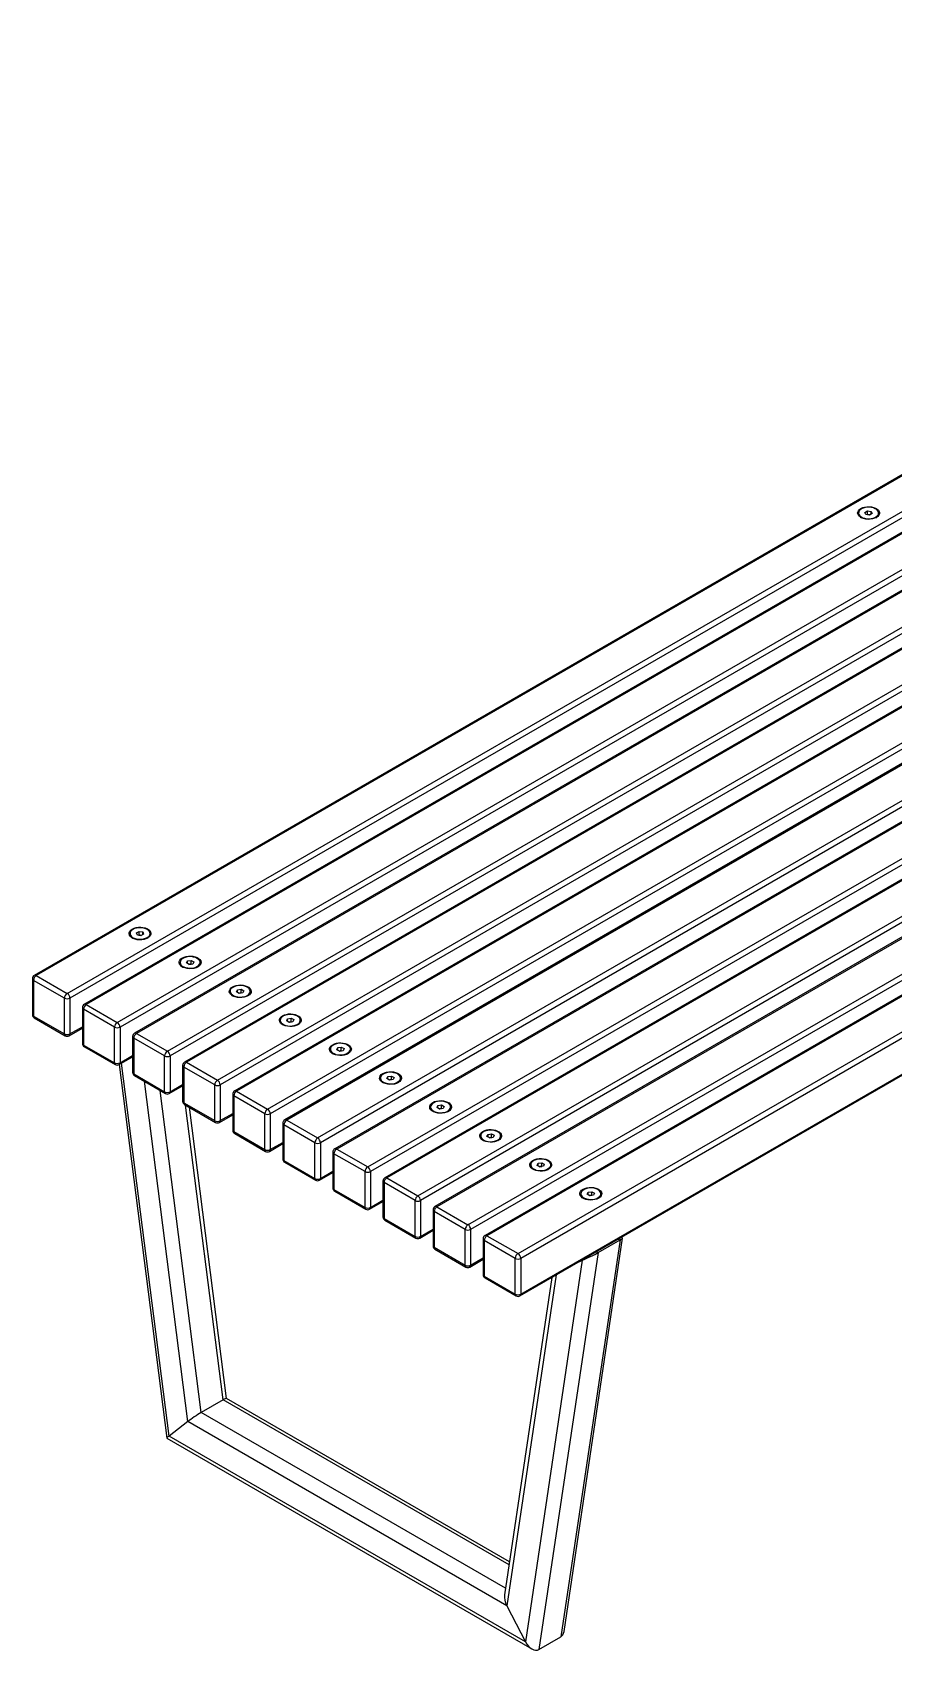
# Model space of a CAD drawing. Header units: millimetres. Extents: x -5557 to 383, y 1082 to 5282.
# Drawn here: x -1604 to -935, y 2697 to 3954 of the extents above; entities that cross this region are included whole.
import ezdxf

# ---------------------------------------------------------------- set-up
doc = ezdxf.new("R2010")
doc.units = ezdxf.units.MM

# ---------------------------------------------------------------- blocks, each defined once
blk = doc.blocks.new('izometria')
for p, q in [((2374.1, 1798.2), (1105.6, 1065.9)), ((2375.6, 1798), (1107.1, 1065.7)), ((1131.1, 1051.8), (2399.7, 1784.2)), ((2401.8, 1780.5), (1133.3, 1048.2)), ((2413, 1775.7), (1144.5, 1043.4)), ((2414.5, 1775.6), (1146, 1043.3)), ((1170, 1029.4), (2438.6, 1761.7)), ((2440.7, 1758), (1172.2, 1025.7)), ((2451.9, 1753.3), (1183.4, 1021)), ((2453.4, 1753.1), (1184.9, 1020.8)), ((1208.9, 1006.9), (2477.5, 1739.3)), ((2479.6, 1735.6), (1211, 1003.3)), ((2490.8, 1730.8), (1222.3, 998.5)), ((2492.3, 1730.7), (1223.8, 998.4)), ((1247.8, 984.5), (2516.4, 1716.8)), ((2518.5, 1713.1), (1249.9, 980.8)), ((2529.7, 1708.4), (1261.2, 976.1)), ((2531.2, 1708.2), (1262.7, 975.9)), ((1286.7, 962), (2555.3, 1694.4)), ((2557.4, 1690.7), (1288.8, 958.4)), ((2568.6, 1685.9), (1300.1, 953.6)), ((2570.1, 1685.8), (1301.6, 953.5)), ((1325.6, 939.6), (2594.1, 1671.9)), ((2596.3, 1668.2), (1327.7, 935.9)), ((2607.5, 1663.5), (1338.9, 931.2)), ((2609, 1663.3), (1340.4, 931)), ((1364.5, 917.1), (2633, 1649.5)), ((2635.2, 1645.8), (1366.6, 913.5)), ((2646.4, 1641), (1377.8, 908.7)), ((2647.9, 1640.9), (1379.3, 908.6)), ((1403.4, 894.7), (2671.9, 1627)), ((2674, 1623.3), (1405.5, 891)), ((2685.3, 1618.6), (1416.7, 886.3)), ((2686.8, 1618.4), (1418.2, 886.1)), ((1442.3, 872.2), (2710.8, 1604.6)), ((2712.9, 1600.9), (1444.4, 868.6)), ((2724.2, 1596.1), (1455.6, 863.8)), ((2725.7, 1596), (1457.1, 863.7)), ((1481.2, 849.8), (2749.7, 1582.1)), ((2751.8, 1578.4), (1483.3, 846.1)), ((1482.7, 817), (2751.2, 1549.3)), ((1483.3, 818.3), (2751.8, 1550.7)), ((1745.6, 1424.9), (1745.6, 1424.5)), ((1750.6, 1425.4), (1752.6, 1426.6)), ((1751.3, 1423.8), (1750.6, 1425.4)), ((1754.1, 1423.3), (1751.3, 1423.8)), ((1752.5, 1423.6), (1752.6, 1423.7)), ((1752.6, 1426.6), (1755.4, 1426.1)), ((1752.6, 1423.7), (1752.6, 1426.6)), ((1752.6, 1423.7), (1754, 1423.5)), ((1754.3, 1423.4), (1754, 1423.5)), ((1754, 1423.5), (1754.3, 1423.4)), ((1756.2, 1424.5), (1754.1, 1423.3)), ((1755.4, 1426.1), (1756.2, 1424.5)), ((1755.4, 1424.1), (1755.4, 1426.1)), ((1761.2, 1424.5), (1761.2, 1424.9)), ((1179.9, 1098.4), (1179.9, 1097.9)), ((1184.9, 1098.8), (1187, 1100)), ((1185.7, 1097.2), (1184.9, 1098.8)), ((1188.5, 1096.8), (1185.7, 1097.2)), ((1186.8, 1097), (1187, 1097.1)), ((1187, 1100), (1189.8, 1099.6)), ((1187, 1097.1), (1187, 1100)), ((1187, 1097.1), (1188.4, 1096.9)), ((1188.6, 1096.9), (1188.4, 1096.9)), ((1188.4, 1096.9), (1188.7, 1096.9)), ((1190.5, 1097.9), (1188.5, 1096.8)), ((1189.8, 1099.6), (1190.5, 1097.9)), ((1189.8, 1097.5), (1189.8, 1099.6)), ((1195.5, 1097.9), (1195.5, 1098.4)), ((1218.8, 1075.9), (1218.8, 1075.5)), ((1223.8, 1075.5), (1224.6, 1077.1)), ((1225.9, 1074.3), (1223.8, 1075.5)), ((1224.6, 1077.1), (1227.4, 1077.5)), ((1224.6, 1075.1), (1224.6, 1077.1)), ((1226, 1074.5), (1225.7, 1074.4)), ((1225.7, 1074.4), (1226, 1074.5)), ((1228.7, 1074.7), (1225.9, 1074.3)), ((1226, 1074.5), (1227.4, 1074.7)), ((1227.4, 1077.5), (1229.4, 1076.4)), ((1227.4, 1074.7), (1227.4, 1077.5)), ((1227.4, 1074.7), (1227.5, 1074.6)), ((1229.4, 1076.4), (1228.7, 1074.7)), ((1234.4, 1075.5), (1234.4, 1075.9)), ((1104.1, 1063.3), (1104.1, 1035.5)), ((1129, 1048.2), (1105, 1062)), ((1105, 1062), (1105, 1034.3)), ((1107.1, 1065.7), (1131.1, 1051.8)), ((1129, 1020.4), (1129, 1048.2)), ((1133.3, 1048.2), (1133.3, 1020.4)), ((1146, 1043.3), (1170, 1029.4)), ((1257.7, 1053.5), (1257.7, 1053)), ((1262.7, 1053), (1263.4, 1054.7)), ((1264.7, 1051.9), (1262.7, 1053)), ((1263.4, 1054.7), (1266.2, 1055.1)), ((1263.4, 1052.6), (1263.4, 1054.7)), ((1264.5, 1052), (1264.8, 1052)), ((1264.8, 1052), (1264.6, 1052)), ((1267.5, 1052.3), (1264.7, 1051.9)), ((1264.8, 1052), (1266.2, 1052.2)), ((1266.2, 1055.1), (1268.3, 1053.9)), ((1266.2, 1052.2), (1266.2, 1055.1)), ((1266.2, 1052.2), (1266.4, 1052.1)), ((1268.3, 1053.9), (1267.5, 1052.3)), ((1273.3, 1053), (1273.3, 1053.5)), ((1105, 1034.3), (1129, 1020.4)), ((1105.6, 1032.9), (1129.6, 1019)), ((1143, 1040.8), (1143, 1013.1)), ((1167.9, 1025.7), (1143.9, 1039.6)), ((1143.9, 1039.6), (1143.9, 1011.8)), ((1296.6, 1031), (1296.6, 1030.6)), ((1301.6, 1030.6), (1302.3, 1032.2)), ((1303.6, 1029.4), (1301.6, 1030.6)), ((1302.3, 1032.2), (1305.1, 1032.6)), ((1302.3, 1030.2), (1302.3, 1032.2)), ((1305.1, 1032.6), (1307.2, 1031.5)), ((1305.1, 1029.8), (1305.1, 1032.6)), ((1307.2, 1031.5), (1306.4, 1029.8)), ((1312.2, 1030.6), (1312.2, 1031)), ((1132.6, 1019), (1143, 1025)), ((1133.3, 1020.4), (1143, 1026)), ((1167.9, 998), (1167.9, 1025.7)), ((1172.2, 1025.7), (1172.2, 998)), ((1181.9, 1018.4), (1181.9, 990.6)), ((1184.9, 1020.8), (1208.9, 1006.9)), ((1303.4, 1029.5), (1303.7, 1029.6)), ((1303.7, 1029.6), (1303.5, 1029.5)), ((1306.4, 1029.8), (1303.6, 1029.4)), ((1303.7, 1029.6), (1305.1, 1029.8)), ((1305.1, 1029.8), (1305.3, 1029.7)), ((1143.9, 1011.8), (1167.9, 998)), ((1144.5, 1010.5), (1168.5, 996.6)), ((1206.8, 1003.3), (1182.8, 1017.1)), ((1182.8, 1017.1), (1182.8, 989.4)), ((1335.5, 1008.6), (1335.5, 1008.1)), ((1340.5, 1008.1), (1341.2, 1009.8)), ((1342.5, 1007), (1340.5, 1008.1)), ((1341.2, 1009.8), (1344, 1010.2)), ((1341.2, 1007.7), (1341.2, 1009.8)), ((1342.6, 1007.1), (1342.3, 1007.1)), ((1342.3, 1007.1), (1342.6, 1007.1)), ((1345.3, 1007.4), (1342.5, 1007)), ((1342.6, 1007.1), (1344, 1007.3)), ((1344, 1010.2), (1346.1, 1009)), ((1344, 1007.3), (1344, 1010.2)), ((1344, 1007.3), (1344.2, 1007.2)), ((1346.1, 1009), (1345.3, 1007.4)), ((1351.1, 1008.1), (1351.1, 1008.6)), ((1171.5, 996.6), (1181.9, 1002.6)), ((1171.5, 996.6), (1208.4, 706.5)), ((1172.2, 998), (1181.9, 1003.6)), ((1210.2, 708.1), (1173.4, 997.7)), ((1206.8, 975.5), (1206.8, 1003.3)), ((1211, 1003.3), (1211, 975.5)), ((1220.8, 995.9), (1220.8, 968.2)), ((1245.7, 980.8), (1221.7, 994.7)), ((1221.7, 994.7), (1221.7, 966.9)), ((1223.8, 998.4), (1247.8, 984.5)), ((1182.8, 989.4), (1206.8, 975.5)), ((1183.4, 988), (1207.4, 974.1)), ((1224.7, 719.4), (1191.1, 983.6)), ((1211, 975.5), (1220.8, 981.1)), ((1245.7, 953.1), (1245.7, 980.8)), ((1249.9, 980.8), (1249.9, 953.1)), ((1374.4, 986.1), (1374.4, 985.7)), ((1379.4, 985.7), (1380.1, 987.3)), ((1381.4, 984.5), (1379.4, 985.7)), ((1380.1, 987.3), (1382.9, 987.7)), ((1380.1, 985.3), (1380.1, 987.3)), ((1381.5, 984.7), (1381.2, 984.6)), ((1381.2, 984.6), (1381.5, 984.7)), ((1384.2, 984.9), (1381.4, 984.5)), ((1381.5, 984.7), (1382.9, 984.9)), ((1382.9, 987.7), (1385, 986.6)), ((1382.9, 984.9), (1382.9, 987.7)), ((1382.9, 984.9), (1383.1, 984.8)), ((1385, 986.6), (1384.2, 984.9)), ((1389.9, 985.7), (1389.9, 986.1)), ((1235.2, 726.4), (1203.4, 976.5)), ((1210.4, 974.1), (1220.8, 980.1)), ((1259.7, 973.5), (1259.7, 945.7)), ((1284.6, 958.4), (1260.5, 972.2)), ((1260.5, 972.2), (1260.5, 944.5)), ((1262.7, 975.9), (1286.7, 962)), ((1221.7, 966.9), (1245.7, 953.1)), ((1222.3, 965.6), (1246.3, 951.7)), ((1252.2, 736.2), (1223, 965.1)), ((1254.8, 737.4), (1226, 963.4)), ((1249.3, 951.7), (1259.7, 957.7)), ((1249.9, 953.1), (1259.7, 958.7)), ((1284.6, 930.6), (1284.6, 958.4)), ((1288.8, 958.4), (1288.8, 930.6)), ((1413.3, 963.7), (1413.3, 963.2)), ((1418.3, 963.2), (1419, 964.9)), ((1420.3, 962.1), (1418.3, 963.2)), ((1419, 964.9), (1421.8, 965.3)), ((1419, 962.8), (1419, 964.9)), ((1420.4, 962.2), (1420.1, 962.2)), ((1420.1, 962.2), (1420.4, 962.2)), ((1423.1, 962.5), (1420.3, 962.1)), ((1420.4, 962.2), (1421.8, 962.4)), ((1421.8, 965.3), (1423.9, 964.1)), ((1421.8, 962.4), (1421.8, 965.3)), ((1421.8, 962.4), (1422, 962.3)), ((1423.9, 964.1), (1423.1, 962.5)), ((1428.8, 963.2), (1428.8, 963.7)), ((1260.5, 944.5), (1284.6, 930.6)), ((1261.2, 943.1), (1285.2, 929.2)), ((1298.6, 951), (1298.6, 923.3)), ((1323.5, 935.9), (1299.4, 949.8)), ((1299.4, 949.8), (1299.4, 922)), ((1301.6, 953.5), (1325.6, 939.6)), ((1457.9, 942.4), (1460.7, 942.8)), ((1460.7, 942.8), (1462.7, 941.7)), ((1460.7, 940), (1460.7, 942.8)), ((1288.2, 929.2), (1298.6, 935.2)), ((1288.8, 930.6), (1298.6, 936.2)), ((1323.5, 908.2), (1323.5, 935.9)), ((1327.7, 935.9), (1327.7, 908.2)), ((1340.4, 931), (1364.5, 917.1)), ((1452.2, 941.2), (1452.2, 940.8)), ((1457.1, 940.8), (1457.9, 942.4)), ((1459.2, 939.6), (1457.1, 940.8)), ((1457.9, 940.4), (1457.9, 942.4)), ((1459.3, 939.8), (1459, 939.7)), ((1459, 939.7), (1459.3, 939.8)), ((1462, 940), (1459.2, 939.6)), ((1459.3, 939.8), (1460.7, 940)), ((1460.7, 940), (1460.9, 939.9)), ((1462.7, 941.7), (1462, 940)), ((1467.7, 940.8), (1467.7, 941.2)), ((1299.4, 922), (1323.5, 908.2)), ((1300.1, 920.7), (1324.1, 906.8)), ((1337.4, 928.6), (1337.4, 900.8)), ((1362.4, 913.5), (1338.3, 927.3)), ((1338.3, 927.3), (1338.3, 899.6)), ((1491.1, 918.8), (1491.1, 918.3)), ((1496, 918.3), (1496.8, 920)), ((1498.1, 917.2), (1496, 918.3)), ((1496.8, 920), (1499.6, 920.4)), ((1496.8, 917.9), (1496.8, 920)), ((1500.9, 917.6), (1498.1, 917.2)), ((1498.2, 917.3), (1499.6, 917.5)), ((1499.6, 920.4), (1501.6, 919.2)), ((1499.6, 917.5), (1499.6, 920.4)), ((1499.6, 917.5), (1499.8, 917.4)), ((1501.6, 919.2), (1500.9, 917.6)), ((1506.6, 918.3), (1506.6, 918.8)), ((1327.1, 906.8), (1337.4, 912.8)), ((1327.7, 908.2), (1337.4, 913.8)), ((1362.4, 885.7), (1362.4, 913.5)), ((1366.6, 913.5), (1366.6, 885.7)), ((1376.3, 906.1), (1376.3, 878.4)), ((1401.3, 891), (1377.2, 904.9)), ((1377.2, 904.9), (1377.2, 877.1)), ((1379.3, 908.6), (1403.4, 894.7)), ((1498.2, 917.3), (1497.9, 917.3)), ((1497.9, 917.3), (1498.2, 917.3)), ((1338.3, 899.6), (1362.4, 885.7)), ((1338.9, 898.2), (1363, 884.3)), ((1529.9, 896.3), (1529.9, 895.9)), ((1534.9, 895.9), (1535.7, 897.5)), ((1537, 894.7), (1534.9, 895.9)), ((1535.7, 897.5), (1538.5, 897.9)), ((1535.7, 895.5), (1535.7, 897.5)), ((1537.1, 894.9), (1536.8, 894.8)), ((1536.8, 894.8), (1537.1, 894.9)), ((1539.8, 895.1), (1537, 894.7)), ((1537.1, 894.9), (1538.5, 895.1)), ((1538.5, 897.9), (1540.5, 896.8)), ((1538.5, 895.1), (1538.5, 897.9)), ((1538.5, 895.1), (1538.7, 895)), ((1540.5, 896.8), (1539.8, 895.1)), ((1545.5, 895.9), (1545.5, 896.3)), ((1366, 884.3), (1376.3, 890.3)), ((1366.6, 885.7), (1376.3, 891.3)), ((1401.3, 863.2), (1401.3, 891)), ((1405.5, 891), (1405.5, 863.2)), ((1415.2, 883.7), (1415.2, 855.9)), ((1440.1, 868.6), (1416.1, 882.4)), ((1416.1, 882.4), (1416.1, 854.7)), ((1418.2, 886.1), (1442.3, 872.2)), ((1377.2, 877.1), (1401.3, 863.2)), ((1377.8, 875.8), (1401.9, 861.9)), ((1404.9, 861.9), (1415.2, 867.9)), ((1405.5, 863.2), (1415.2, 868.9)), ((1440.1, 840.8), (1440.1, 868.6)), ((1444.4, 868.6), (1444.4, 840.8)), ((1416.1, 854.7), (1440.1, 840.8)), ((1454.1, 861.2), (1454.1, 833.5)), ((1479, 846.1), (1455, 860)), ((1455, 860), (1455, 832.2)), ((1457.1, 863.7), (1481.2, 849.8)), ((1560.4, 860.4), (1514.4, 552.1)), ((1516.9, 556.4), (1562.4, 861.9)), ((1543.4, 850.6), (1560.4, 860.4)), ((1559.1, 861.1), (1560.4, 860.4)), ((1562.4, 861.9), (1561.5, 862.5)), ((1416.7, 853.3), (1440.8, 839.4)), ((1443.8, 839.4), (1454.1, 845.4)), ((1444.4, 840.8), (1454.1, 846.4)), ((1479, 818.3), (1479, 846.1)), ((1483.3, 846.1), (1483.3, 818.3)), ((1531.1, 844.6), (1486.9, 548.4)), ((1543.4, 850.6), (1497.4, 542.3)), ((1529.2, 843.8), (1531.1, 844.6)), ((1530.8, 844.8), (1531.1, 844.6)), ((1542.1, 851.3), (1543.4, 850.6)), ((1455, 832.2), (1479, 818.3)), ((1455.6, 830.9), (1479.7, 817)), ((1507.5, 831.3), (1470.8, 584.7)), ((1510.7, 833.2), (1472.4, 576.4)), ((1252.2, 736.2), (1235.2, 726.4)), ((1474.2, 608), (1252.2, 736.2)), ((1474.6, 610.5), (1254.8, 737.4)), ((1224.7, 719.4), (1210.2, 708.1)), ((1472.4, 576.4), (1224.7, 719.4)), ((1471.5, 589.9), (1235.2, 726.4)), ((1208.5, 706.5), (1492, 542.8)), ((1486.9, 548.4), (1210.2, 708.1)), ((1472.4, 576.4), (1486.9, 548.4)), ((1497.4, 542.3), (1514.4, 552.1))]:
    blk.add_line(p, q)
at = {"flags": 128}
for points in [[(1747.4, 1428.4), (1748.8, 1429.1), (1750.3, 1429.5), (1752.1, 1429.8), (1753.8, 1429.8), (1755.6, 1429.7), (1757.3, 1429.3), (1758.7, 1428.8), (1760, 1428), (1761, 1427.2), (1761.6, 1426.2), (1761.9, 1425.2), (1761.8, 1424.2), (1761.3, 1423.2), (1760.5, 1422.3), (1759.4, 1421.5), (1758, 1420.8), (1756.4, 1420.4), (1754.7, 1420.1), (1753, 1420), (1751.2, 1420.2), (1749.5, 1420.6), (1748, 1421.1), (1746.8, 1421.9), (1745.8, 1422.7), (1745.2, 1423.7), (1744.9, 1424.7), (1745, 1425.7), (1745.5, 1426.7), (1746.3, 1427.6), (1747.4, 1428.4)], [(1747.9, 1428.1), (1746.8, 1427.4), (1746.1, 1426.5), (1745.7, 1425.6), (1745.6, 1424.6), (1746, 1423.6), (1746.6, 1422.7), (1747.6, 1421.9), (1748.9, 1421.3), (1750.3, 1420.8), (1751.9, 1420.5), (1753.6, 1420.5), (1755.3, 1420.6), (1756.9, 1420.9), (1758.3, 1421.4), (1759.5, 1422.1), (1760.4, 1422.9), (1761, 1423.9), (1761.2, 1424.8), (1761, 1425.8), (1760.5, 1426.7), (1759.7, 1427.6), (1758.6, 1428.3), (1757.2, 1428.9), (1755.7, 1429.2), (1754, 1429.4), (1752.3, 1429.4), (1750.7, 1429.2), (1749.2, 1428.7), (1747.9, 1428.1)], [(1181.7, 1101.8), (1183.1, 1102.5), (1184.7, 1103), (1186.4, 1103.2), (1188.2, 1103.3), (1189.9, 1103.1), (1191.6, 1102.8), (1193.1, 1102.2), (1194.3, 1101.5), (1195.3, 1100.6), (1195.9, 1099.7), (1196.2, 1098.6), (1196.1, 1097.6), (1195.6, 1096.6), (1194.8, 1095.7), (1193.7, 1094.9), (1192.3, 1094.3), (1190.8, 1093.8), (1189, 1093.5), (1187.3, 1093.5), (1185.5, 1093.6), (1183.9, 1094), (1182.4, 1094.6), (1181.1, 1095.3), (1180.1, 1096.2), (1179.5, 1097.1), (1179.2, 1098.1), (1179.3, 1099.1), (1179.8, 1100.1), (1180.6, 1101.1), (1181.7, 1101.8)], [(1182.2, 1101.6), (1181.2, 1100.8), (1180.4, 1099.9), (1180, 1099), (1180, 1098), (1180.3, 1097.1), (1180.9, 1096.2), (1181.9, 1095.4), (1183.2, 1094.7), (1184.6, 1094.3), (1186.2, 1094), (1187.9, 1093.9), (1189.6, 1094), (1191.2, 1094.4), (1192.6, 1094.9), (1193.8, 1095.6), (1194.7, 1096.4), (1195.3, 1097.3), (1195.5, 1098.3), (1195.4, 1099.2), (1194.9, 1100.2), (1194, 1101), (1192.9, 1101.7), (1191.5, 1102.3), (1190, 1102.7), (1188.3, 1102.9), (1186.7, 1102.8), (1185, 1102.6), (1183.5, 1102.2), (1182.2, 1101.6)], [(1220.6, 1079.4), (1222, 1080), (1223.6, 1080.5), (1225.3, 1080.8), (1227, 1080.8), (1228.8, 1080.7), (1230.5, 1080.3), (1232, 1079.7), (1233.2, 1079), (1234.2, 1078.2), (1234.8, 1077.2), (1235.1, 1076.2), (1235, 1075.2), (1234.5, 1074.2), (1233.7, 1073.3), (1232.6, 1072.5), (1231.2, 1071.8), (1229.6, 1071.3), (1227.9, 1071.1), (1226.2, 1071), (1224.4, 1071.2), (1222.7, 1071.6), (1221.3, 1072.1), (1220, 1072.8), (1219, 1073.7), (1218.4, 1074.7), (1218.1, 1075.7), (1218.2, 1076.7), (1218.7, 1077.7), (1219.5, 1078.6), (1220.6, 1079.4)], [(1232.1, 1079.1), (1230.8, 1079.7), (1229.3, 1080.1), (1227.7, 1080.4), (1226, 1080.4), (1224.3, 1080.2), (1222.8, 1079.8), (1221.4, 1079.3), (1220.3, 1078.6), (1219.4, 1077.7), (1219, 1076.8), (1218.8, 1075.8), (1219, 1074.8), (1219.6, 1073.9), (1220.5, 1073.1), (1221.7, 1072.4), (1223.1, 1071.9), (1224.7, 1071.6), (1226.4, 1071.4), (1228.1, 1071.5), (1229.7, 1071.8), (1231.1, 1072.3), (1232.4, 1072.9), (1233.4, 1073.7), (1234, 1074.6), (1234.4, 1075.6), (1234.3, 1076.5), (1233.9, 1077.5), (1233.2, 1078.3), (1232.1, 1079.1)], [(1259.5, 1056.9), (1260.9, 1057.6), (1262.4, 1058.1), (1264.2, 1058.3), (1265.9, 1058.4), (1267.7, 1058.2), (1269.4, 1057.8), (1270.8, 1057.3), (1272.1, 1056.6), (1273.1, 1055.7), (1273.7, 1054.7), (1274, 1053.7), (1273.9, 1052.7), (1273.4, 1051.7), (1272.6, 1050.8), (1271.5, 1050), (1270.1, 1049.4), (1268.5, 1048.9), (1266.8, 1048.6), (1265, 1048.6), (1263.3, 1048.7), (1261.6, 1049.1), (1260.1, 1049.7), (1258.9, 1050.4), (1257.9, 1051.3), (1257.3, 1052.2), (1257, 1053.2), (1257.1, 1054.2), (1257.6, 1055.2), (1258.4, 1056.2), (1259.5, 1056.9)], [(1271, 1056.7), (1269.7, 1057.3), (1268.2, 1057.7), (1266.5, 1057.9), (1264.9, 1058), (1263.2, 1057.8), (1261.7, 1057.4), (1260.3, 1056.8), (1259.2, 1056.1), (1258.3, 1055.3), (1257.8, 1054.3), (1257.7, 1053.4), (1257.9, 1052.4), (1258.5, 1051.5), (1259.4, 1050.7), (1260.6, 1050), (1262, 1049.5), (1263.6, 1049.1), (1265.3, 1049), (1267, 1049.1), (1268.6, 1049.3), (1270, 1049.8), (1271.3, 1050.5), (1272.3, 1051.3), (1272.9, 1052.2), (1273.3, 1053.1), (1273.2, 1054.1), (1272.8, 1055), (1272.1, 1055.9), (1271, 1056.7)], [(1105, 1034.3), (1105, 1033.8), (1105.1, 1033.4), (1105.3, 1033.1), (1105.6, 1032.9), (1105.6, 1032.9)], [(1298.4, 1034.5), (1299.8, 1035.1), (1301.3, 1035.6), (1303.1, 1035.9), (1304.8, 1035.9), (1306.6, 1035.8), (1308.2, 1035.4), (1309.7, 1034.8), (1311, 1034.1), (1312, 1033.3), (1312.6, 1032.3), (1312.9, 1031.3), (1312.8, 1030.3), (1312.3, 1029.3), (1311.5, 1028.4), (1310.4, 1027.6), (1309, 1026.9), (1307.4, 1026.4), (1305.7, 1026.2), (1303.9, 1026.1), (1302.2, 1026.3), (1300.5, 1026.7), (1299, 1027.2), (1297.8, 1027.9), (1296.8, 1028.8), (1296.2, 1029.8), (1295.9, 1030.8), (1296, 1031.8), (1296.4, 1032.8), (1297.3, 1033.7), (1298.4, 1034.5)], [(1309.9, 1034.2), (1308.6, 1034.8), (1307.1, 1035.2), (1305.4, 1035.5), (1303.8, 1035.5), (1302.1, 1035.3), (1300.6, 1034.9), (1299.2, 1034.4), (1298.1, 1033.6), (1297.2, 1032.8), (1296.7, 1031.9), (1296.6, 1030.9), (1296.8, 1029.9), (1297.4, 1029), (1298.3, 1028.2), (1299.5, 1027.5), (1300.9, 1027), (1302.5, 1026.7), (1304.2, 1026.5), (1305.8, 1026.6), (1307.5, 1026.9), (1308.9, 1027.4), (1310.2, 1028), (1311.2, 1028.8), (1311.8, 1029.7), (1312.1, 1030.7), (1312.1, 1031.6), (1311.7, 1032.6), (1310.9, 1033.4), (1309.9, 1034.2)], [(1143.9, 1011.8), (1143.9, 1011.4), (1144, 1011), (1144.2, 1010.7), (1144.5, 1010.5), (1144.5, 1010.5)], [(1337.3, 1012), (1338.6, 1012.7), (1340.2, 1013.2), (1341.9, 1013.4), (1343.7, 1013.5), (1345.5, 1013.3), (1347.1, 1012.9), (1348.6, 1012.4), (1349.9, 1011.7), (1350.8, 1010.8), (1351.5, 1009.8), (1351.8, 1008.8), (1351.7, 1007.8), (1351.2, 1006.8), (1350.4, 1005.9), (1349.3, 1005.1), (1347.9, 1004.5), (1346.3, 1004), (1344.6, 1003.7), (1342.8, 1003.7), (1341.1, 1003.8), (1339.4, 1004.2), (1337.9, 1004.8), (1336.7, 1005.5), (1335.7, 1006.3), (1335.1, 1007.3), (1334.8, 1008.3), (1334.9, 1009.3), (1335.3, 1010.3), (1336.1, 1011.2), (1337.3, 1012)], [(1348.8, 1011.8), (1347.5, 1012.4), (1346, 1012.8), (1344.3, 1013), (1342.6, 1013.1), (1341, 1012.9), (1339.4, 1012.5), (1338.1, 1011.9), (1337, 1011.2), (1336.1, 1010.4), (1335.6, 1009.4), (1335.5, 1008.5), (1335.7, 1007.5), (1336.3, 1006.6), (1337.2, 1005.8), (1338.4, 1005.1), (1339.8, 1004.5), (1341.4, 1004.2), (1343.1, 1004.1), (1344.7, 1004.2), (1346.3, 1004.4), (1347.8, 1004.9), (1349.1, 1005.6), (1350.1, 1006.4), (1350.7, 1007.3), (1351, 1008.2), (1351, 1009.2), (1350.6, 1010.1), (1349.8, 1011), (1348.8, 1011.8)], [(1182.8, 989.4), (1182.8, 988.9), (1182.9, 988.5), (1183.1, 988.2), (1183.4, 988), (1183.4, 988)], [(1376.2, 989.6), (1377.5, 990.2), (1379.1, 990.7), (1380.8, 991), (1382.6, 991), (1384.4, 990.9), (1386, 990.5), (1387.5, 989.9), (1388.8, 989.2), (1389.7, 988.4), (1390.4, 987.4), (1390.7, 986.4), (1390.6, 985.4), (1390.1, 984.4), (1389.3, 983.5), (1388.2, 982.7), (1386.8, 982), (1385.2, 981.5), (1383.5, 981.3), (1381.7, 981.2), (1380, 981.4), (1378.3, 981.8), (1376.8, 982.3), (1375.6, 983), (1374.6, 983.9), (1374, 984.9), (1373.7, 985.9), (1373.8, 986.9), (1374.2, 987.9), (1375, 988.8), (1376.2, 989.6)], [(1387.7, 989.3), (1386.4, 989.9), (1384.8, 990.3), (1383.2, 990.6), (1381.5, 990.6), (1379.9, 990.4), (1378.3, 990), (1377, 989.5), (1375.8, 988.7), (1375, 987.9), (1374.5, 987), (1374.4, 986), (1374.6, 985), (1375.2, 984.1), (1376.1, 983.3), (1377.3, 982.6), (1378.7, 982.1), (1380.3, 981.8), (1382, 981.6), (1383.6, 981.7), (1385.2, 982), (1386.7, 982.5), (1388, 983.1), (1388.9, 983.9), (1389.6, 984.8), (1389.9, 985.8), (1389.9, 986.7), (1389.5, 987.7), (1388.7, 988.5), (1387.7, 989.3)], [(1415, 967.1), (1416.4, 967.8), (1418, 968.3), (1419.7, 968.5), (1421.5, 968.6), (1423.3, 968.4), (1424.9, 968), (1426.4, 967.5), (1427.7, 966.8), (1428.6, 965.9), (1429.3, 964.9), (1429.5, 963.9), (1429.5, 962.9), (1429, 961.9), (1428.2, 961), (1427.1, 960.2), (1425.7, 959.6), (1424.1, 959.1), (1422.4, 958.8), (1420.6, 958.8), (1418.9, 958.9), (1417.2, 959.3), (1415.7, 959.9), (1414.4, 960.6), (1413.5, 961.4), (1412.8, 962.4), (1412.6, 963.4), (1412.7, 964.4), (1413.1, 965.4), (1413.9, 966.3), (1415, 967.1)], [(1426.6, 966.9), (1425.2, 967.5), (1423.7, 967.9), (1422.1, 968.1), (1420.4, 968.2), (1418.8, 968), (1417.2, 967.6), (1415.9, 967), (1414.7, 966.3), (1413.9, 965.4), (1413.4, 964.5), (1413.3, 963.6), (1413.5, 962.6), (1414.1, 961.7), (1415, 960.9), (1416.2, 960.2), (1417.6, 959.6), (1419.2, 959.3), (1420.8, 959.2), (1422.5, 959.3), (1424.1, 959.5), (1425.6, 960), (1426.9, 960.7), (1427.8, 961.5), (1428.5, 962.4), (1428.8, 963.3), (1428.8, 964.3), (1428.4, 965.2), (1427.6, 966.1), (1426.6, 966.9)], [(1221.7, 966.9), (1221.7, 966.5), (1221.8, 966.1), (1222, 965.8), (1222.3, 965.6), (1222.3, 965.6)], [(1260.5, 944.5), (1260.6, 944), (1260.7, 943.6), (1260.9, 943.3), (1261.2, 943.1), (1261.2, 943.1)], [(1453.9, 944.7), (1455.3, 945.3), (1456.9, 945.8), (1458.6, 946.1), (1460.4, 946.1), (1462.1, 946), (1463.8, 945.6), (1465.3, 945), (1466.6, 944.3), (1467.5, 943.4), (1468.2, 942.5), (1468.4, 941.5), (1468.3, 940.5), (1467.9, 939.5), (1467.1, 938.5), (1466, 937.8), (1464.6, 937.1), (1463, 936.6), (1461.3, 936.4), (1459.5, 936.3), (1457.7, 936.5), (1456.1, 936.8), (1454.6, 937.4), (1453.3, 938.1), (1452.4, 939), (1451.7, 940), (1451.5, 941), (1451.6, 942), (1452, 943), (1452.8, 943.9), (1453.9, 944.7)], [(1465.5, 944.4), (1464.1, 945), (1462.6, 945.4), (1461, 945.7), (1459.3, 945.7), (1457.7, 945.5), (1456.1, 945.1), (1454.7, 944.6), (1453.6, 943.8), (1452.8, 943), (1452.3, 942.1), (1452.2, 941.1), (1452.4, 940.1), (1453, 939.2), (1453.9, 938.4), (1455.1, 937.7), (1456.5, 937.2), (1458.1, 936.9), (1459.7, 936.7), (1461.4, 936.8), (1463, 937.1), (1464.5, 937.6), (1465.7, 938.2), (1466.7, 939), (1467.4, 939.9), (1467.7, 940.9), (1467.7, 941.8), (1467.3, 942.8), (1466.5, 943.6), (1465.5, 944.4)], [(1299.4, 922), (1299.5, 921.6), (1299.6, 921.2), (1299.8, 920.9), (1300.1, 920.7), (1300.1, 920.7)], [(1492.8, 922.2), (1494.2, 922.9), (1495.8, 923.4), (1497.5, 923.6), (1499.3, 923.7), (1501, 923.5), (1502.7, 923.1), (1504.2, 922.6), (1505.4, 921.9), (1506.4, 921), (1507, 920), (1507.3, 919), (1507.2, 918), (1506.8, 917), (1506, 916.1), (1504.8, 915.3), (1503.5, 914.7), (1501.9, 914.2), (1500.2, 913.9), (1498.4, 913.9), (1496.6, 914), (1495, 914.4), (1493.5, 915), (1492.2, 915.7), (1491.3, 916.5), (1490.6, 917.5), (1490.3, 918.5), (1490.4, 919.5), (1490.9, 920.5), (1491.7, 921.4), (1492.8, 922.2)], [(1504.3, 921.9), (1503, 922.6), (1501.5, 923), (1499.9, 923.2), (1498.2, 923.2), (1496.6, 923.1), (1495, 922.7), (1493.6, 922.1), (1492.5, 921.4), (1491.7, 920.5), (1491.2, 919.6), (1491.1, 918.6), (1491.3, 917.7), (1491.9, 916.8), (1492.8, 916), (1494, 915.3), (1495.4, 914.7), (1497, 914.4), (1498.6, 914.3), (1500.3, 914.4), (1501.9, 914.6), (1503.4, 915.1), (1504.6, 915.8), (1505.6, 916.6), (1506.3, 917.5), (1506.6, 918.4), (1506.6, 919.4), (1506.1, 920.3), (1505.4, 921.2), (1504.3, 921.9)], [(1338.3, 899.6), (1338.4, 899.1), (1338.5, 898.7), (1338.7, 898.4), (1338.9, 898.2), (1338.9, 898.2)], [(1531.7, 899.8), (1533.1, 900.4), (1534.7, 900.9), (1536.4, 901.2), (1538.2, 901.2), (1539.9, 901.1), (1541.6, 900.7), (1543.1, 900.1), (1544.3, 899.4), (1545.3, 898.5), (1545.9, 897.6), (1546.2, 896.6), (1546.1, 895.6), (1545.7, 894.6), (1544.9, 893.6), (1543.7, 892.8), (1542.4, 892.2), (1540.8, 891.7), (1539.1, 891.5), (1537.3, 891.4), (1535.5, 891.6), (1533.9, 891.9), (1532.4, 892.5), (1531.1, 893.2), (1530.2, 894.1), (1529.5, 895), (1529.2, 896.1), (1529.3, 897.1), (1529.8, 898.1), (1530.6, 899), (1531.7, 899.8)], [(1543.2, 899.5), (1541.9, 900.1), (1540.4, 900.5), (1538.8, 900.8), (1537.1, 900.8), (1535.4, 900.6), (1533.9, 900.2), (1532.5, 899.7), (1531.4, 898.9), (1530.6, 898.1), (1530.1, 897.2), (1529.9, 896.2), (1530.2, 895.2), (1530.8, 894.3), (1531.7, 893.5), (1532.9, 892.8), (1534.3, 892.3), (1535.8, 892), (1537.5, 891.8), (1539.2, 891.9), (1540.8, 892.2), (1542.3, 892.7), (1543.5, 893.3), (1544.5, 894.1), (1545.2, 895), (1545.5, 896), (1545.4, 896.9), (1545, 897.9), (1544.3, 898.7), (1543.2, 899.5)], [(1377.2, 877.1), (1377.3, 876.7), (1377.4, 876.3), (1377.6, 876), (1377.8, 875.8), (1377.8, 875.8)], [(1416.1, 854.7), (1416.1, 854.2), (1416.3, 853.8), (1416.5, 853.5), (1416.7, 853.3), (1416.7, 853.3)], [(1455, 832.2), (1455, 831.8), (1455.2, 831.4), (1455.4, 831.1), (1455.6, 830.9), (1455.6, 830.9)]]:
    blk.add_lwpolyline(points, dxfattribs=at)
for centre, radius, start, end in [((1749.6, 1424.9), 4.05, 186.778, 244.5297), ((1753.4, 1419.2), 4.3, 81.3025, 95.9007), ((1757.4, 1424.8), 3.83, 293.6251, 355.0669), ((1183.9, 1098.4), 4.05, 186.7845, 244.5246), ((1187.7, 1092.7), 4.3, 81.3028, 95.903), ((1191.7, 1098.2), 3.83, 293.6198, 355.0728), ((1222.7, 1075.8), 3.95, 186.006, 245.3031), ((1226.6, 1070.2), 4.29, 84.0877, 98.7054), ((1230.5, 1075.8), 3.92, 294.3948, 354.2979), ((1107.1, 1063.3), 3, 119.9973, 180), ((1105.6, 1063.4), 1.51, 185.7019, 245.617), ((1109.6, 1061.8), 4.61, 122.6066, 177.3931), ((1106.2, 1064.5), 1.51, 54.3835, 114.3063), ((1133.6, 1048), 4.61, 122.6066, 177.3931), ((1131.1, 1052.3), 4.61, 242.611, 297.3892), ((1128.7, 1048), 4.61, 2.6062, 57.394), ((1146, 1040.8), 3, 119.9973, 180), ((1148.5, 1039.4), 4.61, 122.6066, 177.3931), ((1145.1, 1042), 1.51, 54.3828, 114.307), ((1261.6, 1053.4), 3.95, 186.0059, 245.303), ((1265.5, 1047.8), 4.3, 84.0891, 98.7039), ((1269.4, 1053.4), 3.92, 294.3953, 354.2974), ((1107.1, 1035.5), 3, 180, 240.0027), ((1105.6, 1035.7), 1.51, 185.7019, 245.617), ((1144.5, 1041), 1.51, 185.7022, 245.6171), ((1300.5, 1030.9), 3.95, 186.0066, 245.3025), ((1308.3, 1030.9), 3.92, 294.3958, 354.2968), ((1131.1, 1024.5), 4.61, 242.611, 297.3892), ((1130.4, 1020.2), 1.36, 170.7919, 237.9003), ((1131.1, 1021.6), 3, 240.0027, 299.9973), ((1131.7, 1020.3), 1.53, 306.201, 5.1113), ((1172.5, 1025.5), 4.61, 122.6066, 177.3931), ((1170, 1029.8), 4.61, 242.6106, 297.3895), ((1167.5, 1025.5), 4.61, 2.6058, 57.3944), ((1184.9, 1018.4), 3, 119.9973, 180), ((1183.4, 1018.5), 1.51, 185.7029, 245.6167), ((1187.4, 1016.9), 4.61, 122.6066, 177.3931), ((1184, 1019.6), 1.51, 54.3825, 114.3073), ((1304.4, 1025.3), 4.29, 84.0881, 98.7046), ((1146, 1013.1), 3, 180, 240.0027), ((1144.5, 1013.2), 1.51, 185.7022, 245.6171), ((1211.4, 1003.1), 4.61, 122.6066, 177.3931), ((1206.4, 1003.1), 4.61, 2.606, 57.3942), ((1339.4, 1008.5), 3.95, 186.0063, 245.3028), ((1343.3, 1002.9), 4.29, 84.0883, 98.7048), ((1347.2, 1008.5), 3.92, 294.3954, 354.2972), ((1170, 1002.1), 4.61, 242.6106, 297.3895), ((1169.3, 997.7), 1.36, 170.7919, 237.9003), ((1170, 999.2), 3, 240.0027, 299.9973), ((1170.7, 997.8), 1.48, 305.0141, 6.2983), ((1208.9, 1007.4), 4.61, 242.6108, 297.3894), ((1223.8, 995.9), 3, 119.9973, 180), ((1222.3, 996.1), 1.51, 185.7028, 245.6167), ((1226.3, 994.5), 4.61, 122.6066, 177.3931), ((1222.9, 997.1), 1.51, 54.3826, 114.3074), ((1184.9, 990.6), 3, 180, 240.0027), ((1183.4, 990.8), 1.51, 185.7029, 245.6167), ((1250.3, 980.6), 4.61, 122.6066, 177.3931), ((1247.8, 984.9), 4.61, 242.6107, 297.3895), ((1245.3, 980.6), 4.61, 2.6058, 57.3943), ((1378.3, 986), 3.95, 186.0062, 245.3028), ((1382.2, 980.4), 4.29, 84.0883, 98.7047), ((1386.1, 986), 3.92, 294.3954, 354.2972), ((1208.9, 979.6), 4.61, 242.6108, 297.3894), ((1208.1, 975.3), 1.36, 170.7919, 237.9003), ((1208.9, 976.7), 3, 240.0027, 299.9973), ((1209.5, 975.4), 1.53, 306.2005, 5.1119), ((1223.8, 968.2), 3, 180, 240.0027), ((1222.3, 968.3), 1.51, 185.7028, 245.6167), ((1262.7, 973.5), 3, 119.9973, 180), ((1261.2, 973.6), 1.51, 185.7024, 245.617), ((1265.1, 972), 4.61, 122.6066, 177.3931), ((1261.8, 974.7), 1.51, 54.3825, 114.3073), ((1289.2, 958.2), 4.61, 122.6066, 177.3931), ((1286.7, 962.5), 4.61, 242.6108, 297.3895), ((1284.2, 958.2), 4.61, 2.6059, 57.3943), ((1417.2, 963.6), 3.95, 186.0066, 245.3025), ((1421.1, 958), 4.29, 84.0881, 98.7046), ((1424.9, 963.6), 3.92, 294.3958, 354.2968), ((1247.8, 957.1), 4.61, 242.6107, 297.3895), ((1247, 952.8), 1.36, 170.7919, 237.9003), ((1247.8, 954.3), 3, 240.0027, 299.9973), ((1248.4, 952.9), 1.5, 305.5729, 5.7399), ((1262.7, 945.7), 3, 180, 240.0027), ((1261.2, 945.9), 1.51, 185.7024, 245.617), ((1301.6, 951), 3, 119.9973, 180), ((1300.1, 951.2), 1.51, 185.7025, 245.6169), ((1304, 949.6), 4.61, 122.6066, 177.3931), ((1300.7, 952.2), 1.51, 54.3826, 114.3073), ((1286.7, 934.7), 4.61, 242.6108, 297.3895), ((1285.9, 930.4), 1.36, 170.7919, 237.9003), ((1287.3, 930.5), 1.5, 305.5727, 5.7398), ((1328.1, 935.7), 4.61, 122.6066, 177.3931), ((1325.6, 940), 4.61, 242.6108, 297.3894), ((1323.1, 935.7), 4.61, 2.6059, 57.3942), ((1340.4, 928.6), 3, 119.9973, 180), ((1342.9, 927.1), 4.61, 122.6066, 177.3931), ((1339.6, 929.8), 1.51, 54.3827, 114.3072), ((1456.1, 941.1), 3.95, 186.0059, 245.3031), ((1459.9, 935.5), 4.29, 84.0882, 98.7049), ((1463.8, 941.1), 3.92, 294.3953, 354.297), ((1286.7, 931.8), 3, 240.0027, 299.9973), ((1301.6, 923.3), 3, 180, 240.0027), ((1300.1, 923.4), 1.51, 185.7025, 245.6169), ((1338.9, 928.7), 1.51, 185.7025, 245.6169), ((1495, 918.7), 3.95, 186.0059, 245.3031), ((1502.7, 918.7), 3.92, 294.3953, 354.2974), ((1325.6, 912.2), 4.61, 242.6108, 297.3894), ((1324.8, 907.9), 1.36, 170.7919, 237.9003), ((1325.6, 909.4), 3, 240.0027, 299.9973), ((1326.2, 908), 1.5, 305.5728, 5.7398), ((1367, 913.3), 4.61, 122.6066, 177.3931), ((1364.5, 917.6), 4.61, 242.6107, 297.3895), ((1362, 913.3), 4.61, 2.6058, 57.3943), ((1379.3, 906.1), 3, 119.9973, 180), ((1377.8, 906.3), 1.51, 185.7023, 245.617), ((1381.8, 904.7), 4.61, 122.6066, 177.3931), ((1378.5, 907.3), 1.51, 54.3826, 114.3074), ((1498.8, 913.1), 4.3, 84.0891, 98.7039), ((1340.4, 900.8), 3, 180, 240.0027), ((1338.9, 901), 1.51, 185.7025, 245.6169), ((1405.9, 890.8), 4.61, 122.6066, 177.3931), ((1400.9, 890.8), 4.61, 2.6058, 57.3942), ((1533.9, 896.2), 3.95, 186.0072, 245.3019), ((1537.7, 890.6), 4.29, 84.0882, 98.7049), ((1541.6, 896.2), 3.92, 294.3953, 354.297), ((1363.7, 885.5), 1.36, 170.7919, 237.9003), ((1364.5, 889.8), 4.61, 242.6107, 297.3895), ((1364.5, 886.9), 3, 240.0027, 299.9973), ((1365.1, 885.6), 1.5, 305.5729, 5.7399), ((1403.4, 895.1), 4.61, 242.6108, 297.3895), ((1418.2, 883.7), 3, 119.9973, 180), ((1416.7, 883.8), 1.51, 185.7029, 245.6167), ((1420.7, 882.2), 4.61, 122.6066, 177.3931), ((1417.3, 884.9), 1.51, 54.3825, 114.3073), ((1379.3, 878.4), 3, 180, 240.0027), ((1377.8, 878.5), 1.51, 185.7023, 245.617), ((1444.8, 868.4), 4.61, 122.6066, 177.3931), ((1442.3, 872.7), 4.61, 242.6107, 297.3895), ((1439.8, 868.4), 4.61, 2.6059, 57.3943), ((1402.6, 863), 1.36, 170.7919, 237.9003), ((1403.4, 867.3), 4.61, 242.6108, 297.3895), ((1403.4, 864.5), 3, 240.0027, 299.9973), ((1404, 863.1), 1.48, 305.0141, 6.2983), ((1418.2, 855.9), 3, 180, 240.0027), ((1416.7, 856.1), 1.51, 185.7029, 245.6167), ((1457.1, 861.2), 3, 119.9973, 180), ((1455.6, 861.4), 1.51, 185.7022, 245.6171), ((1459.6, 859.8), 4.61, 122.6066, 177.3931), ((1456.2, 862.4), 1.51, 54.3828, 114.307), ((1483.6, 845.9), 4.61, 122.6066, 177.3931), ((1481.2, 850.2), 4.61, 242.6105, 297.3898), ((1478.7, 845.9), 4.61, 2.6055, 57.3945), ((1442.3, 844.9), 4.61, 242.6107, 297.3895), ((1441.5, 840.6), 1.36, 170.7919, 237.9003), ((1442.3, 842), 3, 240.0027, 299.9973), ((1442.9, 840.6), 1.48, 305.0149, 6.2974), ((1457.1, 833.5), 3, 180, 240.0027), ((1455.6, 833.6), 1.51, 185.7022, 245.6171), ((1481.2, 822.4), 4.61, 242.6105, 297.3898), ((1480.4, 818.1), 1.36, 170.7919, 237.9003), ((1481.2, 819.6), 3, 240.0027, 299.9973), ((1481.8, 818.2), 1.48, 305.0144, 6.2988)]:
    blk.add_arc(centre, radius, start, end)
for centre, major_axis, ratio, start_param, end_param in [((1553.7, 857.7), (8.71, 4.2), 0.06755, 5.543815, 6.329132), ((1553.7, 857.7), (8.71, 4.2), 0.06755, 5.543815, 6.329132), ((1536.8, 847.9), (8.71, 4.2), 0.06755, 3.973018, 5.543815), ((1536.8, 847.9), (8.71, 4.2), 0.06755, 3.973018, 5.543815), ((1247.3, 732.4), (7.43, 4.94), 0.067822, 0.03362, 0.818937), ((1247.3, 732.4), (7.43, 4.94), 0.067822, 0.03362, 0.818937), ((1230.4, 722.6), (7.43, 4.94), 0.067822, 0.818937, 2.389733), ((1230.4, 722.6), (7.43, 4.94), 0.067822, 0.818937, 2.389733), ((1215.9, 711.4), (7.43, 4.94), 0.067822, 2.389733, 3.175213), ((1215.9, 711.4), (7.43, 4.94), 0.067822, 2.389733, 3.175213), ((1478.1, 579.6), (-4.57, 9.46), 0.620722, 0.739371, 1.616743), ((1478.1, 579.6), (-4.57, 9.46), 0.620722, 0.739371, 1.616743), ((1509.6, 561.5), (-4.57, 9.46), 0.620722, 3.187539, 3.880963), ((1509.6, 561.5), (-4.57, 9.46), 0.620722, 3.187539, 3.880963), ((1492.6, 551.7), (-4.57, 9.46), 0.620722, 1.616743, 3.187539), ((1492.6, 551.7), (-4.57, 9.46), 0.620722, 1.616743, 3.187539)]:
    blk.add_ellipse(centre, major_axis=major_axis, ratio=ratio, start_param=start_param, end_param=end_param)

msp = doc.modelspace()

# ---------------------------------------------------------------- block references
msp.add_blockref('izometria', (-2707.94, 2155.64))

doc.saveas('drawing.dxf')
